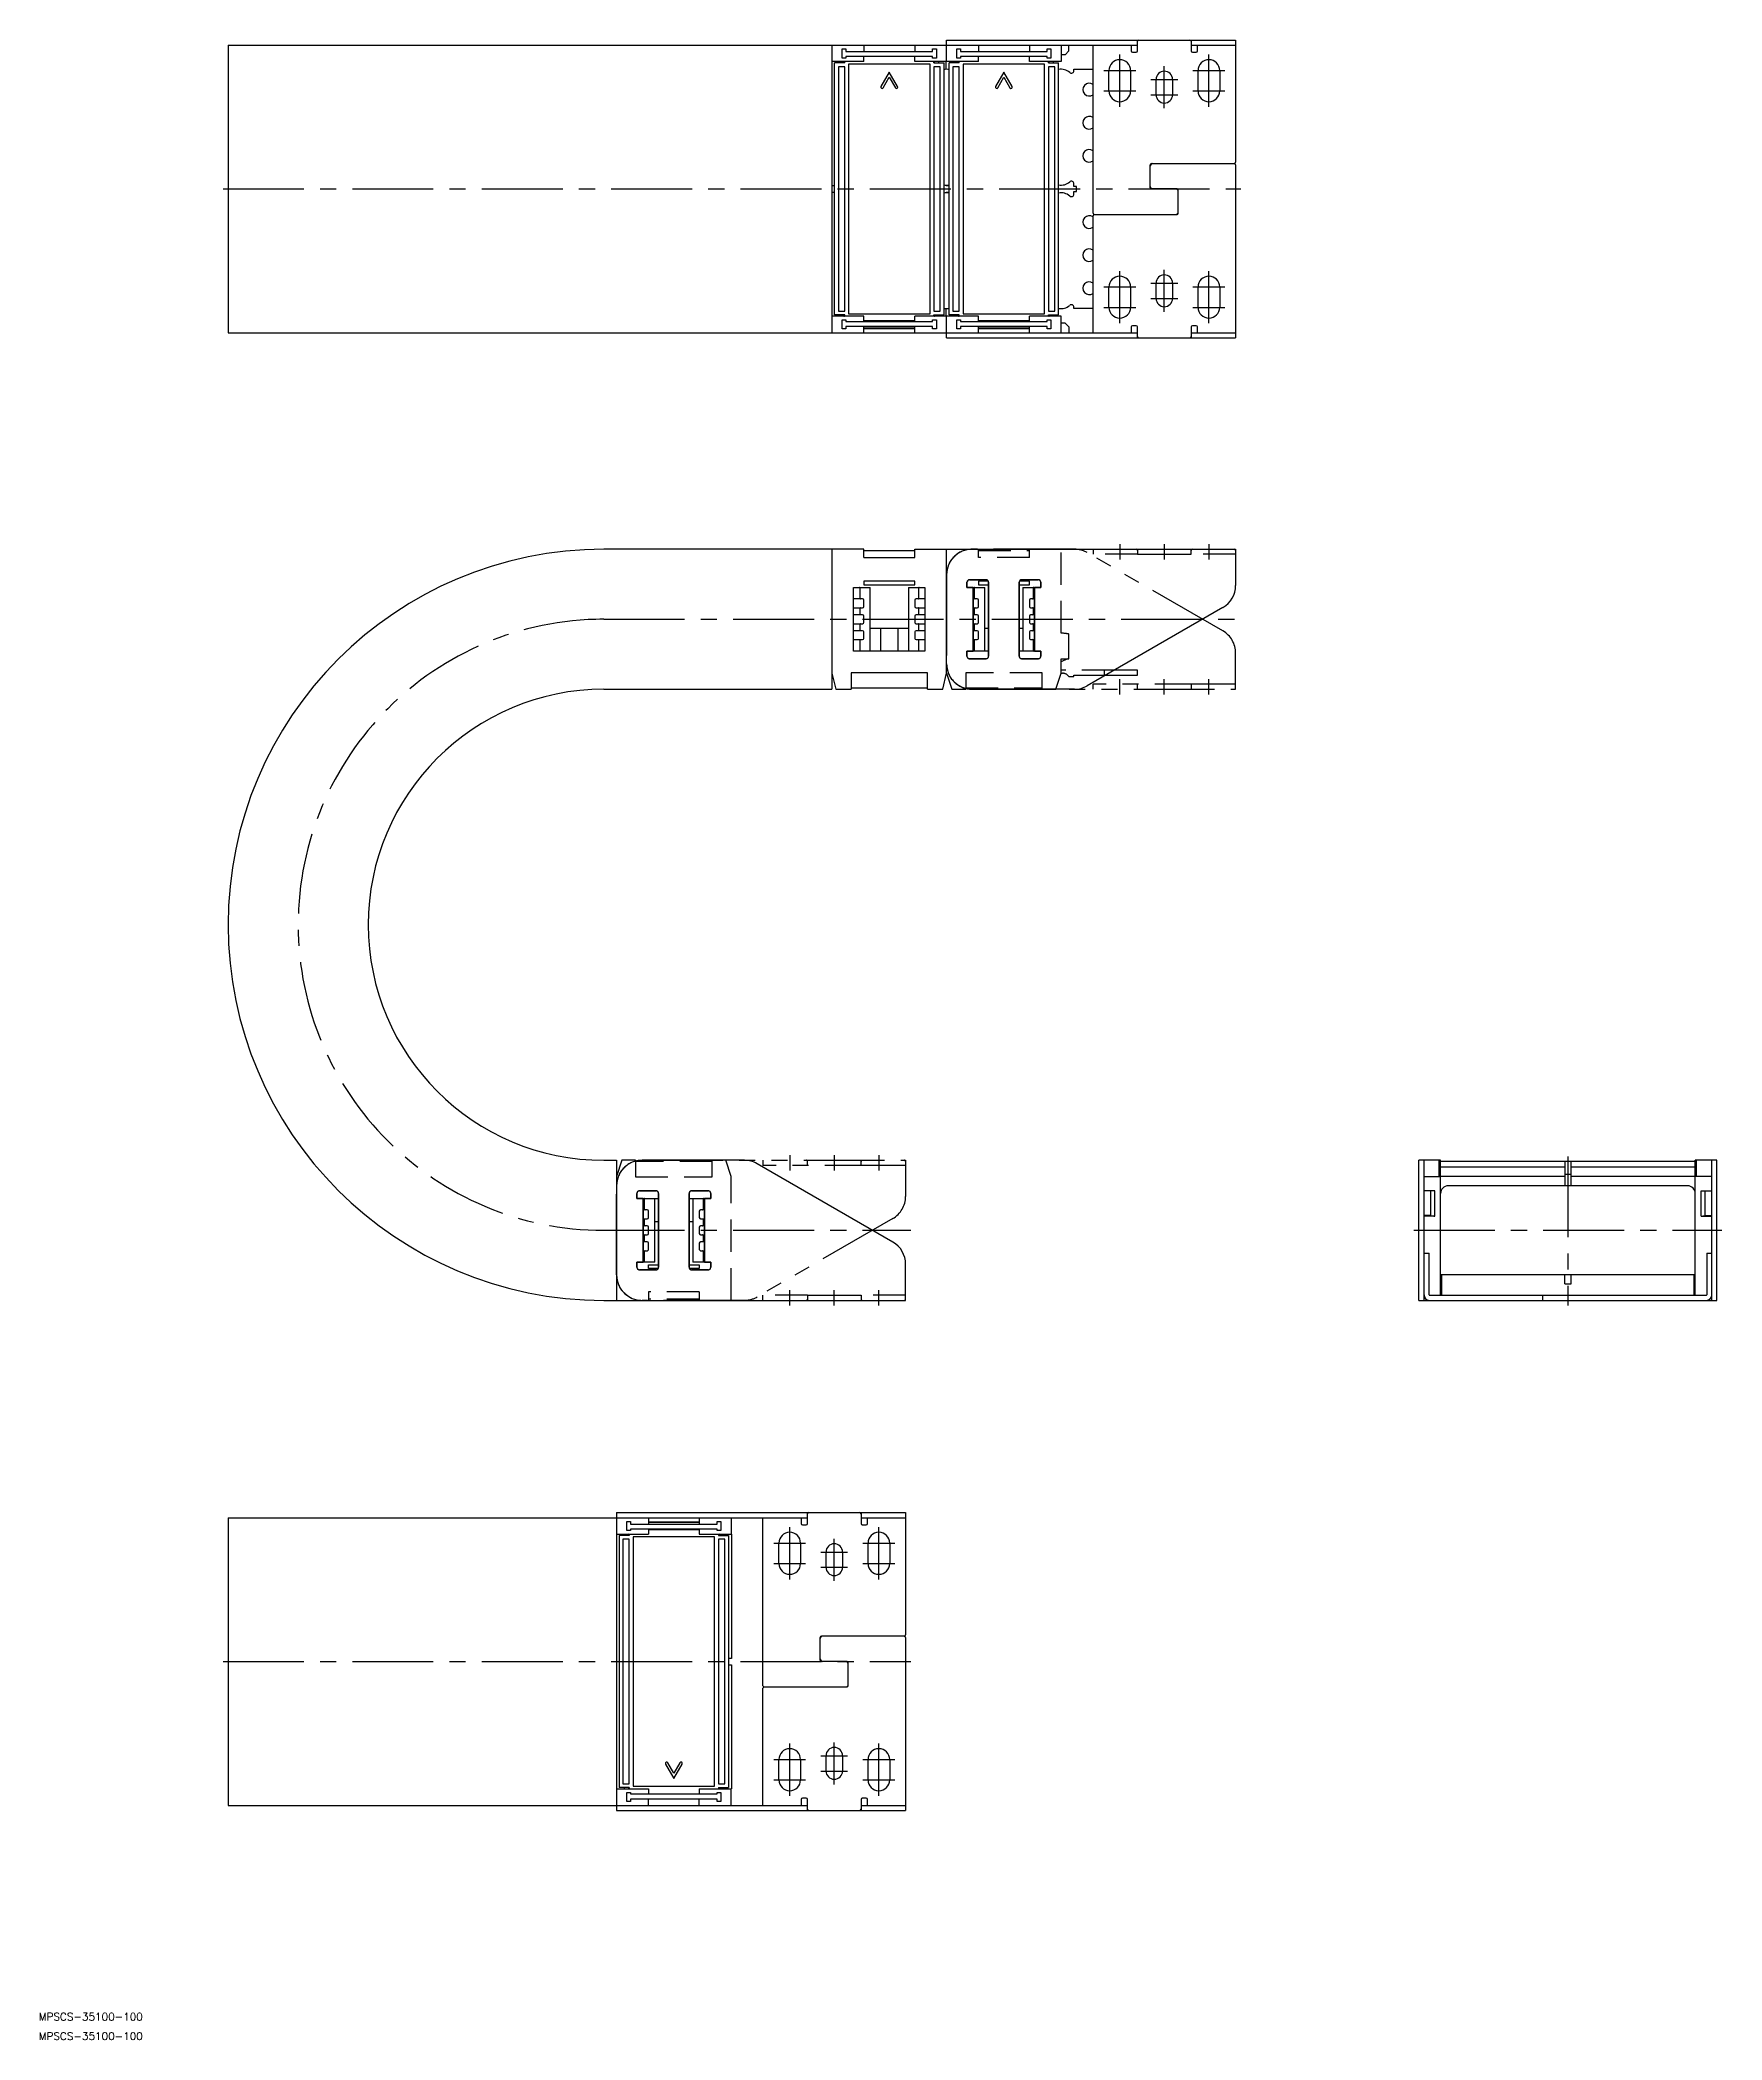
# Model space of a CAD drawing. Extents: x -74 to 587, y -92 to 693.
import ezdxf

# ---------------------------------------------------------------- set-up
doc = ezdxf.new("R2010")
doc.units = 0
for name, pattern in [('CENTER', [50.8, 31.75, -6.35, 6.35, -6.35]), ('DASHED', [19.05, 12.7, -6.35]), ('PHANTOM', [63.5, 31.75, -6.35, 6.35, -6.35, 6.35, -6.35])]:
    doc.linetypes.add(name, pattern=pattern)
doc.layers.get('0').update_dxf_attribs({"linetype": 'CONTINUOUS'})
doc.layers.add('CENTER', color=1, linetype='CENTER')
doc.styles.get("Standard").update_dxf_attribs({"font": 'txt.shx', "height": 3, "bigfont": 'bigfont.shx'})

msp = doc.modelspace()

# ---------------------------------------------------------------- linework, layer by layer
at = {"color": 7, "linetype": 'CONTINUOUS'}
for p, q in [((0, 691.356059), (357.105323, 691.356059)), ((0, 691.356059), (0, 578.356059)), ((237.105323, 691.356059), (237.105323, 578.356059)), ((249.605323, 691.356059), (249.605323, 688.856059)), ((269.605323, 691.356059), (269.605323, 688.856059)), ((282.105323, 684.856059), (282.105323, 693.356059)), ((282.105323, 693.356059), (395.605323, 693.356059)), ((294.605323, 691.356059), (294.605323, 688.856059)), ((314.605323, 691.356059), (314.605323, 688.856059)), ((327.105323, 691.356059), (327.105323, 684.856059)), ((330.105323, 689.056059), (330.105323, 691.356059)), ((339.605323, 625.356059), (339.605323, 691.356059)), ((354.605323, 691.356059), (354.605323, 689.056059)), ((357.105323, 689.056059), (357.105323, 693.356059)), ((378.105323, 693.356059), (378.105323, 689.056059)), ((378.105323, 691.356059), (395.605323, 691.356059)), ((380.605323, 689.056059), (380.605323, 691.356059)), ((395.605323, 693.356059), (395.605323, 645.356059)), ((249.605323, 684.856059), (237.105323, 684.856059)), ((238.105323, 585.356059), (238.105323, 684.356059)), ((242.105323, 684.356059), (238.105323, 684.356059)), ((241.105323, 689.856059), (242.605323, 689.856059)), ((241.105323, 686.256059), (241.105323, 689.856059)), ((242.605323, 686.256059), (241.105323, 686.256059)), ((242.105323, 684.356059), (242.105323, 684.856059)), ((242.605323, 689.856059), (242.605323, 688.856059)), ((242.605323, 688.856059), (276.605323, 688.856059)), ((242.605323, 686.856059), (242.605323, 686.256059)), ((276.605323, 686.856059), (242.605323, 686.856059)), ((275.605323, 683.856059), (243.605323, 683.856059)), ((243.605323, 683.856059), (243.605323, 585.856059)), ((249.605323, 684.856059), (249.605323, 686.856059)), ((269.605323, 684.856059), (269.605323, 686.856059)), ((294.605323, 684.856059), (269.605323, 684.856059)), ((275.605323, 585.856059), (275.605323, 683.856059)), ((276.605323, 689.856059), (278.105323, 689.856059)), ((276.605323, 688.856059), (276.605323, 689.856059)), ((276.605323, 686.256059), (276.605323, 686.856059)), ((278.105323, 686.256059), (276.605323, 686.256059)), ((277.105323, 684.356059), (277.105323, 684.856059)), ((277.105323, 684.356059), (281.105323, 684.356059)), ((277.405323, 684.356059), (277.405323, 684.856059)), ((278.105323, 689.856059), (278.105323, 686.256059)), ((279.105323, 684.356059), (279.105323, 684.856059)), ((281.105323, 585.356059), (281.105323, 684.356059)), ((281.905323, 681.852057), (281.905323, 684.856059)), ((283.105323, 585.356059), (283.105323, 684.356059)), ((287.105323, 684.356059), (283.105323, 684.356059)), ((286.105323, 686.256059), (286.105323, 689.856059)), ((286.105323, 689.856059), (287.605323, 689.856059)), ((287.605323, 686.256059), (286.105323, 686.256059)), ((287.105323, 684.356059), (287.105323, 684.856059)), ((287.605323, 689.856059), (287.605323, 688.856059)), ((287.605323, 688.856059), (321.605323, 688.856059)), ((287.605323, 686.856059), (287.605323, 686.256059)), ((321.605323, 686.856059), (287.605323, 686.856059)), ((320.605323, 683.856059), (288.605323, 683.856059)), ((288.605323, 683.856059), (288.605323, 585.856059)), ((294.605323, 684.856059), (294.605323, 686.856059)), ((314.605323, 684.856059), (314.605323, 686.856059)), ((327.105323, 684.856059), (314.605323, 684.856059)), ((320.605323, 585.856059), (320.605323, 683.856059)), ((321.605323, 689.856059), (323.105323, 689.856059)), ((321.605323, 688.856059), (321.605323, 689.856059)), ((321.605323, 686.256059), (321.605323, 686.856059)), ((323.105323, 686.256059), (321.605323, 686.256059)), ((322.105323, 684.356059), (322.105323, 684.856059)), ((322.105323, 684.356059), (326.105323, 684.356059)), ((322.405323, 684.356059), (322.405323, 684.856059)), ((323.105323, 689.856059), (323.105323, 686.256059)), ((324.105323, 684.356059), (324.105323, 684.856059)), ((326.105323, 585.356059), (326.105323, 684.356059)), ((328.605323, 687.556059), (327.105323, 687.556059)), ((328.605323, 687.556059), (330.105323, 689.056059)), ((355.105323, 688.556059), (356.605323, 688.556059)), ((378.605323, 688.556059), (380.105323, 688.556059)), ((242.105323, 682.856059), (239.605323, 682.856059)), ((239.605323, 682.856059), (239.605323, 586.856059)), ((242.105323, 586.856059), (242.105323, 682.856059)), ((259.605323, 680.748879), (256.347439, 675.106059)), ((257.213465, 674.606059), (259.605323, 678.748879)), ((262.863207, 675.106059), (259.605323, 680.748879)), ((259.605323, 678.748879), (261.997181, 674.606059)), ((277.105323, 682.856059), (277.105323, 586.856059)), ((279.605323, 682.856059), (277.105323, 682.856059)), ((279.605323, 586.856059), (279.605323, 682.856059)), ((287.105323, 682.856059), (284.605323, 682.856059)), ((284.605323, 682.856059), (284.605323, 586.856059)), ((287.105323, 586.856059), (287.105323, 682.856059)), ((304.605323, 680.748879), (301.347439, 675.106059)), ((302.213465, 674.606059), (304.605323, 678.748879)), ((307.863207, 675.106059), (304.605323, 680.748879)), ((304.605323, 678.748879), (306.997181, 674.606059)), ((324.605323, 682.856059), (322.105323, 682.856059)), ((322.105323, 682.856059), (322.105323, 586.856059)), ((324.605323, 586.856059), (324.605323, 682.856059)), ((332.105323, 681.328195), (332.105323, 681.856059)), ((332.105323, 681.856059), (339.605323, 681.856059)), ((345.855323, 673.356059), (345.855323, 681.356059)), ((354.355323, 681.356059), (354.355323, 673.356059)), ((364.355323, 671.856059), (364.355323, 677.856059)), ((370.855323, 677.856059), (370.855323, 671.856059)), ((380.855323, 673.356059), (380.855323, 681.356059)), ((389.355323, 681.356059), (389.355323, 673.356059)), ((362.105323, 635.356059), (362.105323, 644.356059)), ((362.605323, 644.856059), (395.105323, 644.856059)), ((395.605323, 644.356059), (395.605323, 576.356059)), ((281.905323, 636.106059), (281.905323, 636.36006)), ((332.105323, 635.856059), (332.105323, 636.883923)), ((238.105323, 636.106059), (237.105323, 636.106059)), ((237.105323, 633.606059), (238.105323, 633.606059)), ((283.105323, 636.106059), (281.905323, 636.106059)), ((281.905323, 633.352057), (281.905323, 633.606059)), ((281.905323, 633.606059), (283.105323, 633.606059)), ((333.105323, 635.856059), (332.105323, 635.856059)), ((332.105323, 632.828195), (332.105323, 633.856059)), ((332.105323, 633.856059), (333.105323, 633.856059)), ((333.105323, 633.856059), (333.105323, 635.856059)), ((372.605323, 634.856059), (362.605323, 634.856059)), ((373.105323, 625.356059), (373.105323, 634.356059)), ((339.605323, 578.356059), (339.605323, 624.356059)), ((340.105323, 624.856059), (372.605323, 624.856059)), ((364.355323, 591.856059), (364.355323, 597.856059)), ((370.855323, 597.856059), (370.855323, 591.856059)), ((345.855323, 588.356059), (345.855323, 596.356059)), ((354.355323, 596.356059), (354.355323, 588.356059)), ((380.855323, 588.356059), (380.855323, 596.356059)), ((389.355323, 596.356059), (389.355323, 588.356059)), ((249.605323, 584.856059), (237.105323, 584.856059)), ((242.105323, 585.356059), (238.105323, 585.356059)), ((239.605323, 586.856059), (242.105323, 586.856059)), ((241.105323, 583.456059), (242.605323, 583.456059)), ((241.105323, 579.856059), (241.105323, 583.456059)), ((242.105323, 584.856059), (242.105323, 585.356059)), ((242.605323, 583.456059), (242.605323, 582.856059)), ((242.605323, 582.856059), (276.605323, 582.856059)), ((243.605323, 585.856059), (275.605323, 585.856059)), ((249.605323, 582.856059), (249.605323, 584.856059)), ((249.605323, 583.156059), (269.605323, 583.156059)), ((294.605323, 584.856059), (269.605323, 584.856059)), ((269.605323, 582.856059), (269.605323, 584.856059)), ((276.605323, 583.456059), (278.105323, 583.456059)), ((276.605323, 582.856059), (276.605323, 583.456059)), ((277.105323, 586.856059), (279.605323, 586.856059)), ((277.105323, 585.356059), (281.105323, 585.356059)), ((277.105323, 584.856059), (277.105323, 585.356059)), ((277.405323, 584.856059), (277.405323, 585.356059)), ((278.105323, 583.456059), (278.105323, 579.856059)), ((279.105323, 584.856059), (279.105323, 585.356059)), ((281.905323, 584.856059), (281.905323, 587.86006)), ((282.105323, 576.356059), (282.105323, 584.856059)), ((287.105323, 585.356059), (283.105323, 585.356059)), ((284.605323, 586.856059), (287.105323, 586.856059)), ((286.105323, 579.856059), (286.105323, 583.456059)), ((286.105323, 583.456059), (287.605323, 583.456059)), ((287.105323, 584.856059), (287.105323, 585.356059)), ((287.605323, 583.456059), (287.605323, 582.856059)), ((287.605323, 582.856059), (321.605323, 582.856059)), ((288.605323, 585.856059), (320.605323, 585.856059)), ((294.605323, 582.856059), (294.605323, 584.856059)), ((294.605323, 583.156059), (314.605323, 583.156059)), ((314.605323, 582.856059), (314.605323, 584.856059)), ((327.105323, 584.856059), (314.605323, 584.856059)), ((321.605323, 583.456059), (323.105323, 583.456059)), ((321.605323, 582.856059), (321.605323, 583.456059)), ((322.105323, 586.856059), (324.605323, 586.856059)), ((322.105323, 584.856059), (322.105323, 585.356059)), ((322.105323, 585.356059), (326.105323, 585.356059)), ((322.405323, 584.856059), (322.405323, 585.356059)), ((323.105323, 583.456059), (323.105323, 579.856059)), ((324.105323, 584.856059), (324.105323, 585.356059)), ((327.105323, 578.356059), (327.105323, 584.856059)), ((328.605323, 582.156059), (327.105323, 582.156059)), ((330.105323, 580.656059), (328.605323, 582.156059)), ((332.105323, 587.856059), (332.105323, 588.383923)), ((339.605323, 587.856059), (332.105323, 587.856059)), ((0, 578.356059), (357.105323, 578.356059)), ((242.605323, 579.856059), (241.105323, 579.856059)), ((242.605323, 580.856059), (242.605323, 579.856059)), ((276.605323, 580.856059), (242.605323, 580.856059)), ((249.605323, 578.356059), (249.605323, 580.856059)), ((249.605323, 580.315336), (269.605323, 580.315336)), ((249.605323, 580.079125), (269.605323, 580.079125)), ((269.605323, 578.356059), (269.605323, 580.856059)), ((276.605323, 579.856059), (276.605323, 580.856059)), ((278.105323, 579.856059), (276.605323, 579.856059)), ((282.105323, 576.356059), (395.605323, 576.356059)), ((287.605323, 579.856059), (286.105323, 579.856059)), ((287.605323, 580.856059), (287.605323, 579.856059)), ((321.605323, 580.856059), (287.605323, 580.856059)), ((294.605323, 578.356059), (294.605323, 580.856059)), ((294.605323, 580.315336), (314.605323, 580.315336)), ((294.605323, 580.079125), (314.605323, 580.079125)), ((314.605323, 578.356059), (314.605323, 580.856059)), ((321.605323, 579.856059), (321.605323, 580.856059)), ((323.105323, 579.856059), (321.605323, 579.856059)), ((330.105323, 580.656059), (330.105323, 578.356059)), ((354.605323, 580.656059), (354.605323, 578.356059)), ((356.605323, 581.156059), (355.105323, 581.156059)), ((357.105323, 576.356059), (357.105323, 580.656059)), ((378.105323, 580.656059), (378.105323, 576.356059)), ((378.105323, 578.356059), (395.605323, 578.356059)), ((380.105323, 581.156059), (378.605323, 581.156059)), ((380.605323, 578.356059), (380.605323, 580.656059)), ((249.605323, 493.358251), (147.5, 493.358251)), ((237.105323, 493.358251), (237.105323, 438.358251)), ((249.605323, 490.058251), (249.605323, 493.358251)), ((249.605323, 492.858251), (269.605323, 492.858251)), ((249.605323, 490.058251), (269.605323, 490.058251)), ((269.605323, 493.358251), (395.605323, 493.358251)), ((269.605323, 490.058251), (269.605323, 493.358251)), ((282.105323, 444.658251), (282.105323, 493.358251)), ((357.105323, 493.358251), (357.105323, 491.358251)), ((357.105323, 491.358251), (378.105323, 491.358251)), ((378.105323, 491.358251), (378.105323, 493.358251)), ((395.605323, 493.358251), (395.605323, 479.131754)), ((269.605323, 480.858251), (249.605323, 480.858251)), ((249.605323, 480.858251), (249.605323, 479.358251)), ((249.605323, 479.358251), (269.605323, 479.358251)), ((269.605323, 479.358251), (269.605323, 480.858251)), ((290.105323, 478.358251), (290.105323, 480.358251)), ((291.105323, 481.358251), (297.605323, 481.358251)), ((294.605323, 480.858251), (294.605323, 479.358251)), ((298.471348, 480.858251), (294.605323, 480.858251)), ((294.605323, 479.358251), (298.605323, 479.358251)), ((298.605323, 480.358251), (298.605323, 451.358251)), ((310.605323, 451.358251), (310.605323, 480.358251)), ((310.605323, 479.358251), (314.605323, 479.358251)), ((314.605323, 480.858251), (310.739298, 480.858251)), ((311.605323, 481.358251), (318.105323, 481.358251)), ((314.605323, 479.358251), (314.605323, 480.858251)), ((319.105323, 480.358251), (319.105323, 478.358251)), ((245.605323, 453.358251), (245.605323, 478.358251)), ((245.605323, 478.358251), (252.105323, 478.358251)), ((249.105323, 473.858251), (245.605323, 473.858251)), ((248.105323, 474.058251), (248.105323, 478.158251)), ((249.605323, 470.858251), (249.605323, 473.358251)), ((252.105323, 453.358251), (252.105323, 478.358251)), ((267.105323, 478.358251), (267.105323, 453.358251)), ((267.105323, 478.358251), (273.605323, 478.358251)), ((269.605323, 473.358251), (269.605323, 470.858251)), ((273.605323, 473.858251), (270.105323, 473.858251)), ((271.105323, 478.158251), (271.105323, 474.058251)), ((273.605323, 478.358251), (273.605323, 453.358251)), ((290.105323, 478.358251), (297.105323, 478.358251)), ((292.605323, 453.358251), (292.605323, 478.358251)), ((294.105323, 473.858251), (292.605323, 473.858251)), ((293.105323, 474.058251), (293.105323, 478.158251)), ((294.605323, 470.858251), (294.605323, 473.358251)), ((297.105323, 453.358251), (297.105323, 478.358251)), ((312.105323, 478.358251), (312.105323, 453.358251)), ((312.105323, 478.358251), (319.105323, 478.358251)), ((314.605323, 473.358251), (314.605323, 470.858251)), ((316.605323, 473.858251), (315.105323, 473.858251)), ((316.105323, 478.158251), (316.105323, 474.058251)), ((316.605323, 478.358251), (316.605323, 453.358251)), ((245.605323, 470.358251), (249.105323, 470.358251)), ((249.105323, 467.608251), (245.605323, 467.608251)), ((245.605323, 464.108251), (249.105323, 464.108251)), ((248.105323, 467.808251), (248.105323, 470.158251)), ((248.105323, 461.558251), (248.105323, 463.908251)), ((249.605323, 464.608251), (249.605323, 467.108251)), ((269.605323, 467.108251), (269.605323, 464.608251)), ((270.105323, 470.358251), (273.605323, 470.358251)), ((273.605323, 467.608251), (270.105323, 467.608251)), ((270.105323, 464.108251), (273.605323, 464.108251)), ((271.105323, 470.158251), (271.105323, 467.808251)), ((271.105323, 463.908251), (271.105323, 461.558251)), ((292.605323, 470.358251), (294.105323, 470.358251)), ((294.105323, 467.608251), (292.605323, 467.608251)), ((292.605323, 464.108251), (294.105323, 464.108251)), ((293.105323, 467.808251), (293.105323, 470.158251)), ((293.105323, 461.558251), (293.105323, 463.908251)), ((294.605323, 464.608251), (294.605323, 467.108251)), ((314.605323, 467.108251), (314.605323, 464.608251)), ((315.105323, 470.358251), (316.605323, 470.358251)), ((316.605323, 467.608251), (315.105323, 467.608251)), ((315.105323, 464.108251), (316.605323, 464.108251)), ((316.105323, 470.158251), (316.105323, 467.808251)), ((316.105323, 463.908251), (316.105323, 461.558251)), ((390.605323, 470.4715), (337.304053, 439.697997)), ((249.105323, 461.358251), (245.605323, 461.358251)), ((245.605323, 457.858251), (249.105323, 457.858251)), ((248.105323, 453.558251), (248.105323, 457.658251)), ((249.605323, 458.358251), (249.605323, 460.858251)), ((252.105323, 462.358251), (267.105323, 462.358251)), ((256.105323, 462.358251), (256.105323, 453.358251)), ((263.105323, 453.358251), (263.105323, 462.358251)), ((269.605323, 460.858251), (269.605323, 458.358251)), ((273.605323, 461.358251), (270.105323, 461.358251)), ((270.105323, 457.858251), (273.605323, 457.858251)), ((271.105323, 457.658251), (271.105323, 453.558251)), ((294.105323, 461.358251), (292.605323, 461.358251)), ((292.605323, 457.858251), (294.105323, 457.858251)), ((293.105323, 453.558251), (293.105323, 457.658251)), ((294.605323, 458.358251), (294.605323, 460.858251)), ((297.105323, 462.358251), (298.605323, 462.358251)), ((310.605323, 462.358251), (312.105323, 462.358251)), ((314.605323, 460.858251), (314.605323, 458.358251)), ((316.605323, 461.358251), (315.105323, 461.358251)), ((315.105323, 457.858251), (316.605323, 457.858251)), ((316.105323, 457.658251), (316.105323, 453.558251)), ((273.605323, 453.358251), (245.605323, 453.358251)), ((298.605323, 453.358251), (290.105323, 453.358251)), ((290.105323, 451.358251), (290.105323, 453.358251)), ((297.605323, 450.358251), (291.105323, 450.358251)), ((319.105323, 453.358251), (310.605323, 453.358251)), ((318.105323, 450.358251), (311.605323, 450.358251)), ((319.105323, 453.358251), (319.105323, 451.358251)), ((237.105323, 444.658251), (238.606195, 438.358251)), ((274.605323, 444.858251), (244.605323, 444.858251)), ((244.605323, 444.858251), (244.605323, 438.358251)), ((274.605323, 438.358251), (274.605323, 444.858251)), ((280.604451, 438.358251), (282.105323, 444.658251)), ((282.105323, 444.658251), (284.201054, 438.358251)), ((344.509824, 443.858251), (357.105323, 443.858251)), ((357.105323, 445.858251), (347.973926, 445.858251)), ((357.105323, 443.858251), (357.105323, 445.858251)), ((147.5, 438.358251), (237.105323, 438.358251)), ((238.606195, 438.358251), (244.605323, 438.358251)), ((244.605323, 438.858251), (274.605323, 438.858251)), ((274.605323, 438.358251), (280.604451, 438.358251)), ((284.201054, 438.358251), (289.605323, 438.358251)), ((289.605323, 438.675793), (289.605323, 438.358251)), ((332.304053, 438.358251), (292.105323, 438.358251)), ((147.5, 253.358251), (152.505323, 253.358251)), ((152.505323, 253.358251), (152.505323, 198.358251)), ((154.601054, 253.358251), (152.505323, 247.058251)), ((160.005323, 253.358251), (154.601054, 253.358251)), ((160.005323, 253.358251), (160.005323, 253.040709)), ((202.704053, 253.358251), (162.505323, 253.358251)), ((261.005323, 221.245002), (207.704053, 252.018505)), ((476.090135, 253.358251), (467.590135, 253.358251)), ((467.590135, 198.358251), (467.590135, 253.358251)), ((469.590135, 198.358251), (469.590135, 253.358251)), ((475.590135, 247.058251), (475.590135, 253.358251)), ((476.090135, 200.358251), (476.090135, 253.358251)), ((576.090135, 252.858251), (476.090135, 252.858251)), ((524.840135, 252.858251), (524.840135, 243.358251)), ((527.340135, 243.358251), (527.340135, 252.858251)), ((576.090135, 200.358251), (576.090135, 253.358251)), ((584.590135, 253.358251), (576.090135, 253.358251)), ((576.590135, 247.058251), (576.590135, 253.358251)), ((582.590135, 198.358251), (582.590135, 253.358251)), ((584.590135, 198.358251), (584.590135, 253.358251)), ((469.590135, 247.058251), (476.090135, 247.058251)), ((476.090135, 250.858251), (524.840135, 250.858251)), ((476.090135, 247.158251), (524.840135, 247.158251)), ((524.840135, 247.858251), (527.340135, 247.858251)), ((527.340135, 250.858251), (576.090135, 250.858251)), ((527.340135, 247.158251), (576.090135, 247.158251)), ((582.590135, 247.058251), (576.090135, 247.058251)), ((160.505323, 240.358251), (160.505323, 238.358251)), ((160.505323, 238.358251), (169.005323, 238.358251)), ((168.005323, 241.358251), (161.505323, 241.358251)), ((163.005323, 213.358251), (163.005323, 238.358251)), ((163.505323, 234.058251), (163.505323, 238.158251)), ((167.505323, 213.358251), (167.505323, 238.358251)), ((169.005323, 211.358251), (169.005323, 240.358251)), ((181.005323, 240.358251), (181.005323, 211.358251)), ((181.005323, 238.358251), (189.505323, 238.358251)), ((188.505323, 241.358251), (182.005323, 241.358251)), ((182.505323, 238.358251), (182.505323, 213.358251)), ((186.505323, 238.158251), (186.505323, 234.058251)), ((187.005323, 238.358251), (187.005323, 213.358251)), ((189.505323, 238.358251), (189.505323, 240.358251)), ((473.790135, 241.358251), (469.590135, 241.358251)), ((472.290135, 231.661313), (472.290135, 241.358251)), ((473.790135, 231.358251), (473.790135, 241.358251)), ((573.090135, 243.358251), (479.090135, 243.358251)), ((578.390135, 241.358251), (582.590135, 241.358251)), ((578.390135, 231.358251), (578.390135, 241.358251)), ((579.890135, 241.358251), (579.890135, 231.661313)), ((164.505323, 233.858251), (163.005323, 233.858251)), ((163.005323, 230.358251), (164.505323, 230.358251)), ((163.505323, 227.808251), (163.505323, 230.158251)), ((165.005323, 230.858251), (165.005323, 233.358251)), ((167.505323, 229.358251), (169.005323, 229.358251)), ((181.005323, 229.358251), (182.505323, 229.358251)), ((185.005323, 233.358251), (185.005323, 230.858251)), ((187.005323, 233.858251), (185.505323, 233.858251)), ((185.505323, 230.358251), (187.005323, 230.358251)), ((186.505323, 230.158251), (186.505323, 227.808251)), ((472.290135, 231.661313), (469.590135, 231.661313)), ((473.790135, 231.358251), (469.590135, 231.358251)), ((578.390135, 231.358251), (582.590135, 231.358251)), ((579.890135, 231.661313), (582.590135, 231.661313)), ((164.505323, 227.608251), (163.005323, 227.608251)), ((163.005323, 224.108251), (164.505323, 224.108251)), ((164.505323, 221.358251), (163.005323, 221.358251)), ((163.505323, 221.558251), (163.505323, 223.908251)), ((165.005323, 224.608251), (165.005323, 227.108251)), ((165.005323, 218.358251), (165.005323, 220.858251)), ((185.005323, 227.108251), (185.005323, 224.608251)), ((185.005323, 220.858251), (185.005323, 218.358251)), ((187.005323, 227.608251), (185.505323, 227.608251)), ((185.505323, 224.108251), (187.005323, 224.108251)), ((187.005323, 221.358251), (185.505323, 221.358251)), ((186.505323, 223.908251), (186.505323, 221.558251)), ((167.505323, 213.358251), (160.505323, 213.358251)), ((160.505323, 213.358251), (160.505323, 211.358251)), ((163.005323, 217.858251), (164.505323, 217.858251)), ((163.505323, 213.558251), (163.505323, 217.658251)), ((165.005323, 212.358251), (169.005323, 212.358251)), ((165.005323, 210.858251), (165.005323, 212.358251)), ((181.005323, 212.358251), (185.005323, 212.358251)), ((189.505323, 213.358251), (182.505323, 213.358251)), ((185.005323, 212.358251), (185.005323, 210.858251)), ((185.505323, 217.858251), (187.005323, 217.858251)), ((186.505323, 217.658251), (186.505323, 213.558251)), ((189.505323, 211.358251), (189.505323, 213.358251)), ((266.005323, 198.358251), (266.005323, 212.584748)), ((469.590135, 216.858251), (471.590135, 216.858251)), ((471.590135, 200.458251), (471.590135, 216.858251)), ((580.590135, 216.858251), (582.590135, 216.858251)), ((580.590135, 216.858251), (580.590135, 200.458251)), ((161.505323, 210.358251), (168.005323, 210.358251)), ((168.871348, 210.858251), (165.005323, 210.858251)), ((185.005323, 210.858251), (181.139298, 210.858251)), ((182.005323, 210.358251), (188.505323, 210.358251)), ((576.090135, 208.358251), (476.090135, 208.358251)), ((476.590135, 200.358251), (476.590135, 208.358251)), ((524.840135, 204.858251), (524.840135, 208.358251)), ((524.840135, 204.858251), (527.340135, 204.858251)), ((527.340135, 204.858251), (527.340135, 208.358251)), ((575.590135, 208.358251), (575.590135, 200.358251)), ((147.5, 198.358251), (266.005323, 198.358251)), ((227.505323, 200.358251), (248.505323, 200.358251)), ((227.505323, 200.358251), (227.505323, 198.358251)), ((248.505323, 200.358251), (248.505323, 198.358251)), ((467.590135, 198.358251), (584.590135, 198.358251)), ((469.590135, 200.358251), (469.592517, 200.358251)), ((471.690135, 200.358251), (580.490135, 200.358251)), ((516.090135, 200.358251), (516.090135, 198.358251)), ((582.587753, 200.358251), (582.590135, 200.358251)), ((0, 113), (0, 0)), ((0, 113), (227.505323, 113)), ((152.505323, 115), (266.005323, 115)), ((152.505323, 115), (152.505323, -2)), ((156.505323, 111.5), (158.005323, 111.5)), ((156.505323, 107.9), (156.505323, 111.5)), ((158.005323, 111.5), (158.005323, 110.5)), ((158.005323, 110.5), (192.005323, 110.5)), ((165.005323, 113), (165.005323, 110.5)), ((185.005323, 111.276934), (165.005323, 111.276934)), ((185.005323, 111.040723), (165.005323, 111.040723)), ((185.005323, 113), (185.005323, 110.5)), ((192.005323, 110.5), (192.005323, 111.5)), ((192.005323, 111.5), (193.505323, 111.5)), ((193.505323, 111.5), (193.505323, 107.9)), ((197.505323, 113), (197.505323, 106.5)), ((210.005323, 47), (210.005323, 113)), ((225.005323, 113), (225.005323, 110.7)), ((225.505323, 110.2), (227.005323, 110.2)), ((227.505323, 110.7), (227.505323, 115)), ((248.505323, 115), (248.505323, 110.7)), ((248.505323, 113), (266.005323, 113)), ((249.005323, 110.2), (250.505323, 110.2)), ((251.005323, 110.7), (251.005323, 113)), ((266.005323, 115), (266.005323, 67)), ((152.505323, 106.5), (165.005323, 106.5)), ((157.505323, 106), (153.505323, 106)), ((153.505323, 106), (153.505323, 7)), ((157.505323, 104.5), (155.005323, 104.5)), ((155.005323, 104.5), (155.005323, 8.5)), ((155.505323, 106.5), (155.505323, 106)), ((158.005323, 107.9), (156.505323, 107.9)), ((157.205323, 106.5), (157.205323, 106)), ((157.505323, 106.5), (157.505323, 106)), ((157.505323, 8.5), (157.505323, 104.5)), ((158.005323, 108.5), (158.005323, 107.9)), ((192.005323, 108.5), (158.005323, 108.5)), ((191.005323, 105.5), (159.005323, 105.5)), ((159.005323, 105.5), (159.005323, 7.5)), ((165.005323, 108.5), (165.005323, 106.5)), ((185.005323, 108.2), (165.005323, 108.2)), ((185.005323, 108.5), (185.005323, 106.5)), ((185.005323, 106.5), (197.705323, 106.5)), ((191.005323, 7.5), (191.005323, 105.5)), ((192.005323, 107.9), (192.005323, 108.5)), ((193.505323, 107.9), (192.005323, 107.9)), ((192.505323, 106.5), (192.505323, 106)), ((192.505323, 106), (196.505323, 106)), ((195.005323, 104.5), (192.505323, 104.5)), ((192.505323, 104.5), (192.505323, 8.5)), ((195.005323, 8.5), (195.005323, 104.5)), ((196.505323, 106), (196.505323, 7)), ((197.705323, 106.5), (197.705323, 57.75)), ((216.255323, 95), (216.255323, 103)), ((224.755323, 103), (224.755323, 95)), ((251.255323, 95), (251.255323, 103)), ((259.755323, 103), (259.755323, 95)), ((234.755323, 93.5), (234.755323, 99.5)), ((241.255323, 99.5), (241.255323, 93.5)), ((232.505323, 57), (232.505323, 66)), ((265.505323, 66.5), (233.005323, 66.5)), ((266.005323, 66), (266.005323, -2)), ((197.705323, 57.75), (196.505323, 57.75)), ((196.505323, 55.25), (197.705323, 55.25)), ((197.705323, 55.25), (197.705323, 6.5)), ((243.005323, 56.5), (233.005323, 56.5)), ((243.505323, 47), (243.505323, 56)), ((210.005323, 0), (210.005323, 46)), ((210.505323, 46.5), (243.005323, 46.5)), ((171.747439, 16.25), (175.005323, 10.60718)), ((175.005323, 12.60718), (172.613465, 16.75)), ((177.397181, 16.75), (175.005323, 12.60718)), ((175.005323, 10.60718), (178.263207, 16.25)), ((216.255323, 10), (216.255323, 18)), ((224.755323, 18), (224.755323, 10)), ((234.755323, 13.5), (234.755323, 19.5)), ((241.255323, 19.5), (241.255323, 13.5)), ((251.255323, 10), (251.255323, 18)), ((259.755323, 18), (259.755323, 10)), ((155.005323, 8.5), (157.505323, 8.5)), ((192.505323, 8.5), (195.005323, 8.5)), ((0, 0), (227.505323, 0)), ((152.505323, 6.5), (165.005323, 6.5)), ((157.505323, 7), (153.505323, 7)), ((155.505323, 7), (155.505323, 6.5)), ((156.505323, 1.5), (156.505323, 5.1)), ((156.505323, 5.1), (158.005323, 5.1)), ((158.005323, 1.5), (156.505323, 1.5)), ((157.205323, 7), (157.205323, 6.5)), ((157.505323, 7), (157.505323, 6.5)), ((158.005323, 5.1), (158.005323, 4.5)), ((158.005323, 4.5), (192.005323, 4.5)), ((192.005323, 2.5), (158.005323, 2.5)), ((158.005323, 2.5), (158.005323, 1.5)), ((159.005323, 7.5), (191.005323, 7.5)), ((165.005323, 6.5), (165.005323, 4.5)), ((165.005323, 0), (165.005323, 2.5)), ((185.005323, 6.5), (197.705323, 6.5)), ((185.005323, 6.5), (185.005323, 4.5)), ((185.005323, 0), (185.005323, 2.5)), ((192.005323, 5.1), (193.505323, 5.1)), ((192.005323, 4.5), (192.005323, 5.1)), ((192.005323, 1.5), (192.005323, 2.5)), ((193.505323, 1.5), (192.005323, 1.5)), ((192.505323, 7), (196.505323, 7)), ((192.505323, 7), (192.505323, 6.5)), ((193.505323, 5.1), (193.505323, 1.5)), ((197.505323, 0), (197.505323, 6.5)), ((225.005323, 2.3), (225.005323, 0)), ((227.005323, 2.8), (225.505323, 2.8)), ((227.505323, -2), (227.505323, 2.3)), ((248.505323, 2.3), (248.505323, -2)), ((248.505323, 0), (266.005323, 0)), ((250.505323, 2.8), (249.005323, 2.8)), ((251.005323, 0), (251.005323, 2.3)), ((152.505323, -2), (266.005323, -2))]:
    msp.add_line(p, q, dxfattribs=at)
at = {"color": 3, "linetype": 'PHANTOM'}
for p, q in [((332.304053, 493.358251), (292.105323, 493.358251)), ((390.605323, 461.245002), (337.304053, 492.018505)), ((282.105323, 483.358251), (282.105323, 448.358251)), ((290.105323, 480.358251), (290.105323, 478.358251)), ((297.605323, 481.358251), (291.105323, 481.358251)), ((298.605323, 451.358251), (298.605323, 480.358251)), ((310.605323, 480.358251), (310.605323, 451.358251)), ((318.105323, 481.358251), (311.605323, 481.358251)), ((319.105323, 478.358251), (319.105323, 480.358251)), ((292.605323, 478.358251), (290.105323, 478.358251)), ((292.605323, 478.358251), (292.605323, 453.358251)), ((316.605323, 453.358251), (316.605323, 478.358251)), ((319.105323, 478.358251), (316.605323, 478.358251)), ((290.105323, 453.358251), (292.605323, 453.358251)), ((290.105323, 453.358251), (290.105323, 451.358251)), ((291.105323, 450.358251), (297.605323, 450.358251)), ((311.605323, 450.358251), (318.105323, 450.358251)), ((316.605323, 453.358251), (319.105323, 453.358251)), ((319.105323, 451.358251), (319.105323, 453.358251)), ((395.605323, 438.358251), (395.605323, 452.584748)), ((395.605323, 440.358251), (339.605323, 440.358251)), ((339.605323, 438.358251), (339.605323, 440.358251)), ((350.105323, 436.358251), (350.105323, 442.358251)), ((357.105323, 438.358251), (357.105323, 440.358251)), ((367.605323, 436.358251), (367.605323, 442.358251)), ((378.105323, 440.358251), (378.105323, 438.358251)), ((385.105323, 436.358251), (385.105323, 442.358251)), ((292.105323, 438.358251), (395.605323, 438.358251)), ((162.505323, 253.358251), (266.005323, 253.358251)), ((210.005323, 253.358251), (210.005323, 251.358251)), ((220.505323, 255.358251), (220.505323, 249.358251)), ((227.505323, 251.358251), (227.505323, 253.358251)), ((238.005323, 255.358251), (238.005323, 249.358251)), ((248.505323, 251.358251), (248.505323, 253.358251)), ((255.505323, 255.358251), (255.505323, 249.358251)), ((266.005323, 253.358251), (266.005323, 239.131754)), ((266.005323, 251.358251), (210.005323, 251.358251)), ((152.505323, 208.358251), (152.505323, 243.358251)), ((160.505323, 238.358251), (160.505323, 240.358251)), ((163.005323, 238.358251), (160.505323, 238.358251)), ((161.505323, 241.358251), (168.005323, 241.358251)), ((163.005323, 238.358251), (163.005323, 213.358251)), ((169.005323, 240.358251), (169.005323, 211.358251)), ((181.005323, 211.358251), (181.005323, 240.358251)), ((182.005323, 241.358251), (188.505323, 241.358251)), ((187.005323, 213.358251), (187.005323, 238.358251)), ((189.505323, 238.358251), (187.005323, 238.358251)), ((189.505323, 240.358251), (189.505323, 238.358251)), ((261.005323, 230.4715), (207.704053, 199.697997)), ((160.505323, 213.358251), (163.005323, 213.358251)), ((160.505323, 211.358251), (160.505323, 213.358251)), ((187.005323, 213.358251), (189.505323, 213.358251)), ((189.505323, 213.358251), (189.505323, 211.358251)), ((168.005323, 210.358251), (161.505323, 210.358251)), ((188.505323, 210.358251), (182.005323, 210.358251)), ((202.704053, 198.358251), (162.505323, 198.358251))]:
    msp.add_line(p, q, dxfattribs=at)
at = {"color": 3, "linetype": 'DASHED'}
for p, q in [((294.605323, 490.058251), (294.605323, 493.358251)), ((294.605323, 492.858251), (314.605323, 492.858251)), ((314.605323, 490.058251), (294.605323, 490.058251)), ((314.605323, 490.058251), (314.605323, 493.358251)), ((327.105323, 460.358251), (327.105323, 493.358251)), ((339.605323, 493.358251), (339.605323, 491.358251)), ((357.105323, 491.358251), (339.605323, 491.358251)), ((395.605323, 491.358251), (378.105323, 491.358251)), ((330.105323, 450.358251), (330.105323, 460.055189)), ((327.105323, 444.658251), (327.105323, 450.358251)), ((329.605323, 450.358251), (327.105323, 449.192482)), ((327.105323, 450.358251), (330.105323, 450.358251)), ((319.605323, 444.858251), (289.605323, 444.858251)), ((289.605323, 444.858251), (289.605323, 438.675793)), ((319.605323, 438.358251), (319.605323, 444.858251)), ((325.009592, 438.358251), (327.105323, 444.658251)), ((347.973926, 445.858251), (327.105323, 445.858251)), ((327.105323, 444.658251), (327.605323, 444.658251)), ((330.077164, 443.358251), (332.105323, 443.358251)), ((332.105323, 443.858251), (344.509824, 443.858251)), ((332.105323, 443.358251), (332.105323, 443.858251)), ((344.105323, 443.858251), (344.105323, 445.858251)), ((289.605323, 438.858251), (319.605323, 438.858251)), ((319.605323, 438.358251), (325.009592, 438.358251)), ((160.005323, 253.040709), (160.005323, 246.858251)), ((190.005323, 252.858251), (160.005323, 252.858251)), ((190.005323, 246.858251), (190.005323, 253.358251)), ((197.505323, 247.058251), (195.409592, 253.358251)), ((160.005323, 246.858251), (190.005323, 246.858251)), ((197.505323, 198.358251), (197.505323, 247.058251)), ((185.005323, 201.658251), (165.005323, 201.658251)), ((165.005323, 201.658251), (165.005323, 198.358251)), ((185.005323, 198.858251), (165.005323, 198.858251)), ((185.005323, 201.658251), (185.005323, 198.358251)), ((227.505323, 200.358251), (210.005323, 200.358251)), ((210.005323, 198.358251), (210.005323, 200.358251)), ((266.005323, 200.358251), (248.505323, 200.358251))]:
    msp.add_line(p, q, dxfattribs=at)
at = {"color": 7, "linetype": 'CONTINUOUS'}
for centre, radius, start, end in [((357.605323, 692.856059), 0.5, 90, 180), ((377.605323, 692.856059), 0.5, 0, 90), ((241.805323, 684.556059), 0.3, 0, 90), ((277.405323, 684.556059), 0.3, 90, 180), ((286.805323, 684.556059), 0.3, 0, 90), ((322.405323, 684.556059), 0.3, 90, 180), ((350.105323, 681.356059), 4.25, 0, 180), ((355.105323, 689.056059), 0.5, 180, 270), ((356.605323, 689.056059), 0.5, 270, 0), ((378.605323, 689.056059), 0.5, 180, 270), ((380.105323, 689.056059), 0.5, 270, 0), ((385.105323, 681.356059), 4.25, 0, 180), ((282.105323, 676.856059), 5, 78.463041, 101.536959), ((327.105323, 676.856059), 5, 48.189685, 101.536959), ((331.105323, 681.328195), 1, 228.189685, 0), ((338.105323, 673.856059), 2.5, 53.130102, 306.869898), ((367.605323, 677.856059), 3.25, 0, 180), ((256.780452, 674.856059), 0.5, 150, 330), ((262.430194, 674.856059), 0.5, 210, 30), ((301.780452, 674.856059), 0.5, 150, 330), ((307.430194, 674.856059), 0.5, 210, 30), ((350.105323, 673.356059), 4.25, 180, 0), ((367.605323, 671.856059), 3.25, 180, 0), ((385.105323, 673.356059), 4.25, 180, 0), ((338.105323, 660.856059), 2.5, 53.130102, 306.869898), ((338.105323, 647.856059), 2.5, 53.130102, 306.869898), ((363.105323, 643.856059), 1, 90, 180), ((362.605323, 644.356059), 0.5, 90, 180), ((395.105323, 645.356059), 0.5, 270, 0), ((395.105323, 644.356059), 0.5, 0, 90), ((282.105323, 641.356059), 5, 258.463041, 281.536959), ((327.105323, 641.356059), 5, 258.463041, 311.810315), ((331.105323, 636.883923), 1, 0, 131.810315), ((282.105323, 628.356059), 5, 78.463041, 101.536959), ((327.105323, 628.356059), 5, 48.189685, 101.536959), ((331.105323, 632.828195), 1, 228.189685, 0), ((363.105323, 635.856059), 1, 180, 270), ((362.605323, 635.356059), 0.5, 180, 270), ((372.105323, 633.856059), 1, 0, 90), ((372.605323, 634.356059), 0.5, 0, 90), ((338.105323, 621.856059), 2.5, 53.130102, 306.869898), ((340.105323, 625.356059), 0.5, 180, 270), ((340.105323, 624.356059), 0.5, 90, 180), ((372.105323, 625.856059), 1, 270, 0), ((372.605323, 625.356059), 0.5, 270, 0), ((338.105323, 608.856059), 2.5, 53.130102, 306.869898), ((338.105323, 595.856059), 2.5, 53.130102, 306.869898), ((350.105323, 596.356059), 4.25, 0, 180), ((367.605323, 597.856059), 3.25, 0, 180), ((385.105323, 596.356059), 4.25, 0, 180), ((327.105323, 592.856059), 5, 258.463041, 311.810315), ((331.105323, 588.383923), 1, 0, 131.810315), ((367.605323, 591.856059), 3.25, 180, 0), ((241.805323, 585.156059), 0.3, 270, 0), ((277.405323, 585.156059), 0.3, 180, 270), ((282.105323, 592.856059), 5, 258.463041, 281.536959), ((286.805323, 585.156059), 0.3, 270, 0), ((322.405323, 585.156059), 0.3, 180, 270), ((350.105323, 588.356059), 4.25, 180, 0), ((385.105323, 588.356059), 4.25, 180, 0), ((355.105323, 580.656059), 0.5, 90, 180), ((356.605323, 580.656059), 0.5, 0, 90), ((357.605323, 576.856059), 0.5, 180, 270), ((377.605323, 576.856059), 0.5, 270, 0), ((378.605323, 580.656059), 0.5, 90, 180), ((380.105323, 580.656059), 0.5, 0, 90), ((147.5, 345.858251), 147.5, 90, 270), ((292.105323, 483.358251), 10, 90, 180), ((356.605323, 492.858251), 0.5, 0, 90), ((378.605323, 492.858251), 0.5, 90, 180), ((395.105323, 492.858251), 0.5, 0, 90), ((291.105323, 480.358251), 1, 90, 180), ((297.605323, 480.358251), 1, 0, 90), ((311.605323, 480.358251), 1, 90, 180), ((318.105323, 480.358251), 1, 0, 90), ((247.905323, 478.158251), 0.2, 0, 90), ((248.305323, 474.058251), 0.2, 180, 270), ((249.105323, 473.358251), 0.5, 0, 90), ((270.105323, 473.358251), 0.5, 90, 180), ((270.905323, 474.058251), 0.2, 270, 0), ((271.305323, 478.158251), 0.2, 90, 180), ((292.905323, 478.158251), 0.2, 0, 90), ((293.305323, 474.058251), 0.2, 180, 270), ((294.105323, 473.358251), 0.5, 0, 90), ((315.105323, 473.358251), 0.5, 90, 180), ((315.905323, 474.058251), 0.2, 270, 0), ((316.305323, 478.158251), 0.2, 90, 180), ((385.605323, 479.131754), 10, 300, 0), ((248.305323, 470.158251), 0.2, 90, 180), ((248.305323, 467.808251), 0.2, 180, 270), ((248.305323, 463.908251), 0.2, 90, 180), ((249.105323, 470.858251), 0.5, 270, 0), ((249.105323, 467.108251), 0.5, 0, 90), ((249.105323, 464.608251), 0.5, 270, 0), ((270.105323, 470.858251), 0.5, 180, 270), ((270.105323, 467.108251), 0.5, 90, 180), ((270.105323, 464.608251), 0.5, 180, 270), ((270.905323, 470.158251), 0.2, 0, 90), ((270.905323, 467.808251), 0.2, 270, 0), ((270.905323, 463.908251), 0.2, 0, 90), ((293.305323, 470.158251), 0.2, 90, 180), ((293.305323, 467.808251), 0.2, 180, 270), ((293.305323, 463.908251), 0.2, 90, 180), ((294.105323, 470.858251), 0.5, 270, 0), ((294.105323, 467.108251), 0.5, 0, 90), ((294.105323, 464.608251), 0.5, 270, 0), ((315.105323, 470.858251), 0.5, 180, 270), ((315.105323, 467.108251), 0.5, 90, 180), ((315.105323, 464.608251), 0.5, 180, 270), ((315.905323, 470.158251), 0.2, 0, 90), ((315.905323, 467.808251), 0.2, 270, 0), ((315.905323, 463.908251), 0.2, 0, 90), ((248.305323, 461.558251), 0.2, 180, 270), ((248.305323, 457.658251), 0.2, 90, 180), ((249.105323, 460.858251), 0.5, 0, 90), ((249.105323, 458.358251), 0.5, 270, 0), ((270.105323, 460.858251), 0.5, 90, 180), ((270.105323, 458.358251), 0.5, 180, 270), ((270.905323, 461.558251), 0.2, 270, 0), ((270.905323, 457.658251), 0.2, 0, 90), ((293.305323, 461.558251), 0.2, 180, 270), ((293.305323, 457.658251), 0.2, 90, 180), ((294.105323, 460.858251), 0.5, 0, 90), ((294.105323, 458.358251), 0.5, 270, 0), ((315.105323, 460.858251), 0.5, 90, 180), ((315.105323, 458.358251), 0.5, 180, 270), ((315.905323, 461.558251), 0.2, 270, 0), ((315.905323, 457.658251), 0.2, 0, 90), ((247.905323, 453.558251), 0.2, 270, 0), ((271.305323, 453.558251), 0.2, 180, 270), ((292.105323, 448.358251), 10, 180, 270), ((291.105323, 451.358251), 1, 180, 270), ((292.905323, 453.558251), 0.2, 270, 0), ((297.605323, 451.358251), 1, 270, 0), ((311.605323, 451.358251), 1, 180, 270), ((316.305323, 453.558251), 0.2, 180, 270), ((318.105323, 451.358251), 1, 270, 0), ((147.5, 345.858251), 92.5, 90, 270), ((332.304053, 448.358251), 10, 270, 300), ((162.505323, 243.358251), 10, 90, 180), ((202.704053, 243.358251), 10, 60, 90), ((161.505323, 240.358251), 1, 90, 180), ((163.305323, 238.158251), 0.2, 0, 90), ((168.005323, 240.358251), 1, 0, 90), ((182.005323, 240.358251), 1, 90, 180), ((186.705323, 238.158251), 0.2, 90, 180), ((188.505323, 240.358251), 1, 0, 90), ((479.090135, 240.358251), 3, 90, 180), ((573.090135, 240.358251), 3, 0, 90), ((163.705323, 234.058251), 0.2, 180, 270), ((163.705323, 230.158251), 0.2, 90, 180), ((163.705323, 227.808251), 0.2, 180, 270), ((164.505323, 233.358251), 0.5, 0, 90), ((164.505323, 230.858251), 0.5, 270, 0), ((185.505323, 233.358251), 0.5, 90, 180), ((185.505323, 230.858251), 0.5, 180, 270), ((186.305323, 234.058251), 0.2, 270, 0), ((186.305323, 230.158251), 0.2, 0, 90), ((186.305323, 227.808251), 0.2, 270, 0), ((475.290135, 246.358251), 15, 258.463041, 264.26083), ((576.890135, 246.358251), 15, 275.73917, 281.536959), ((163.705323, 223.908251), 0.2, 90, 180), ((163.705323, 221.558251), 0.2, 180, 270), ((164.505323, 227.108251), 0.5, 0, 90), ((164.505323, 224.608251), 0.5, 270, 0), ((164.505323, 220.858251), 0.5, 0, 90), ((185.505323, 227.108251), 0.5, 90, 180), ((185.505323, 224.608251), 0.5, 180, 270), ((185.505323, 220.858251), 0.5, 90, 180), ((186.305323, 223.908251), 0.2, 0, 90), ((186.305323, 221.558251), 0.2, 270, 0), ((256.005323, 212.584748), 10, 0, 60), ((163.305323, 213.558251), 0.2, 270, 0), ((163.705323, 217.658251), 0.2, 90, 180), ((164.505323, 218.358251), 0.5, 270, 0), ((185.505323, 218.358251), 0.5, 180, 270), ((186.305323, 217.658251), 0.2, 0, 90), ((186.705323, 213.558251), 0.2, 180, 270), ((162.505323, 208.358251), 10, 180, 270), ((161.505323, 211.358251), 1, 180, 270), ((168.005323, 211.358251), 1, 270, 0), ((182.005323, 211.358251), 1, 180, 270), ((188.505323, 211.358251), 1, 270, 0), ((227.005323, 198.858251), 0.5, 270, 0), ((249.005323, 198.858251), 0.5, 180, 270), ((265.505323, 198.858251), 0.5, 270, 0), ((471.690135, 200.458251), 2.1, 180, 270), ((471.690135, 200.458251), 0.1, 180, 270), ((580.490135, 200.458251), 0.1, 270, 0), ((580.490135, 200.458251), 2.1, 270, 0), ((225.505323, 110.7), 0.5, 180, 270), ((227.005323, 110.7), 0.5, 270, 0), ((228.005323, 114.5), 0.5, 90, 180), ((248.005323, 114.5), 0.5, 0, 90), ((249.005323, 110.7), 0.5, 180, 270), ((250.505323, 110.7), 0.5, 270, 0), ((157.205323, 106.2), 0.3, 0, 90), ((192.805323, 106.2), 0.3, 90, 180), ((220.505323, 103), 4.25, 0, 180), ((238.005323, 99.5), 3.25, 0, 180), ((255.505323, 103), 4.25, 0, 180), ((220.505323, 95), 4.25, 180, 0), ((255.505323, 95), 4.25, 180, 0), ((238.005323, 93.5), 3.25, 180, 0), ((233.505323, 65.5), 1, 90, 180), ((233.005323, 66), 0.5, 90, 180), ((265.505323, 67), 0.5, 270, 0), ((265.505323, 66), 0.5, 0, 90), ((233.505323, 57.5), 1, 180, 270), ((233.005323, 57), 0.5, 180, 270), ((242.505323, 55.5), 1, 0, 90), ((243.005323, 56), 0.5, 0, 90), ((242.505323, 47.5), 1, 270, 0), ((210.505323, 47), 0.5, 180, 270), ((210.505323, 46), 0.5, 90, 180), ((243.005323, 47), 0.5, 270, 0), ((172.180452, 16.5), 0.5, 30, 210), ((177.830194, 16.5), 0.5, 330, 150), ((220.505323, 18), 4.25, 0, 180), ((238.005323, 19.5), 3.25, 0, 180), ((255.505323, 18), 4.25, 0, 180), ((220.505323, 10), 4.25, 180, 0), ((238.005323, 13.5), 3.25, 180, 0), ((255.505323, 10), 4.25, 180, 0), ((157.205323, 6.8), 0.3, 270, 0), ((192.805323, 6.8), 0.3, 180, 270), ((225.505323, 2.3), 0.5, 90, 180), ((227.005323, 2.3), 0.5, 0, 90), ((249.005323, 2.3), 0.5, 90, 180), ((250.505323, 2.3), 0.5, 0, 90), ((228.005323, -1.5), 0.5, 180, 270), ((248.005323, -1.5), 0.5, 270, 0)]:
    msp.add_arc(centre, radius, start, end, dxfattribs=at)
at = {"color": 3, "linetype": 'PHANTOM'}
for centre, radius, start, end in [((292.105323, 483.358251), 10, 90, 180), ((332.304053, 483.358251), 10, 60, 90), ((291.105323, 480.358251), 1, 90, 180), ((297.605323, 480.358251), 1, 0, 90), ((311.605323, 480.358251), 1, 90, 180), ((318.105323, 480.358251), 1, 0, 90), ((385.605323, 452.584748), 10, 0, 60), ((292.105323, 448.358251), 10, 180, 270), ((291.105323, 451.358251), 1, 180, 270), ((297.605323, 451.358251), 1, 270, 0), ((311.605323, 451.358251), 1, 180, 270), ((318.105323, 451.358251), 1, 270, 0), ((356.605323, 438.858251), 0.5, 270, 0), ((378.605323, 438.858251), 0.5, 180, 270), ((395.105323, 438.858251), 0.5, 270, 0), ((162.505323, 243.358251), 10, 90, 180), ((227.005323, 252.858251), 0.5, 0, 90), ((249.005323, 252.858251), 0.5, 90, 180), ((265.505323, 252.858251), 0.5, 0, 90), ((161.505323, 240.358251), 1, 90, 180), ((168.005323, 240.358251), 1, 0, 90), ((182.005323, 240.358251), 1, 90, 180), ((188.505323, 240.358251), 1, 0, 90), ((256.005323, 239.131754), 10, 300, 0), ((162.505323, 208.358251), 10, 180, 270), ((161.505323, 211.358251), 1, 180, 270), ((168.005323, 211.358251), 1, 270, 0), ((182.005323, 211.358251), 1, 180, 270), ((188.505323, 211.358251), 1, 270, 0), ((202.704053, 208.358251), 10, 270, 300)]:
    msp.add_arc(centre, radius, start, end, dxfattribs=at)
at = {"color": 3, "linetype": 'DASHED'}
for centre, radius, start in [((327.105323, 445.358251), 15, 78.463041), ((327.605323, 441.658251), 3, 34.518108)]:
    msp.add_arc(centre, radius, start, 90, dxfattribs=at)
at = {"layer": 'CENTER', "color": 1, "linetype": 'CENTER'}
for p, q in [((350.105323, 667.106059), (350.105323, 687.606059)), ((385.105323, 667.106059), (385.105323, 687.606059)), ((343.855323, 681.356059), (356.355323, 681.356059)), ((362.355323, 677.856059), (372.855323, 677.856059)), ((367.605323, 666.606059), (367.605323, 683.106059)), ((378.855323, 681.356059), (391.355323, 681.356059)), ((343.855323, 673.356059), (356.355323, 673.356059)), ((362.355323, 671.856059), (372.855323, 671.856059)), ((378.855323, 673.356059), (391.355323, 673.356059)), ((-2, 634.856059), (397.605323, 634.856059)), ((350.105323, 582.106059), (350.105323, 602.606059)), ((362.355323, 597.856059), (372.855323, 597.856059)), ((367.605323, 586.606059), (367.605323, 603.106059)), ((385.105323, 582.106059), (385.105323, 602.606059)), ((343.855323, 596.356059), (356.355323, 596.356059)), ((362.355323, 591.856059), (372.855323, 591.856059)), ((378.855323, 596.356059), (391.355323, 596.356059)), ((343.855323, 588.356059), (356.355323, 588.356059)), ((378.855323, 588.356059), (391.355323, 588.356059)), ((350.105323, 495.358251), (350.105323, 489.358251)), ((367.605323, 495.358251), (367.605323, 489.358251)), ((385.105323, 495.358251), (385.105323, 489.358251)), ((147.5, 465.858251), (397.605323, 465.858251)), ((526.090135, 254.858251), (526.090135, 196.358251)), ((147.5, 225.858251), (268.005323, 225.858251)), ((465.590135, 225.858251), (586.590135, 225.858251)), ((220.505323, 196.358251), (220.505323, 202.358251)), ((238.005323, 196.358251), (238.005323, 202.358251)), ((255.505323, 196.358251), (255.505323, 202.358251)), ((214.255323, 103), (226.755323, 103)), ((220.505323, 88.75), (220.505323, 109.25)), ((238.005323, 88.25), (238.005323, 104.75)), ((249.255323, 103), (261.755323, 103)), ((255.505323, 88.75), (255.505323, 109.25)), ((214.255323, 95), (226.755323, 95)), ((232.755323, 99.5), (243.255323, 99.5)), ((249.255323, 95), (261.755323, 95)), ((232.755323, 93.5), (243.255323, 93.5)), ((-2, 56.5), (268.005323, 56.5)), ((220.505323, 3.75), (220.505323, 24.25)), ((238.005323, 8.25), (238.005323, 24.75)), ((255.505323, 3.75), (255.505323, 24.25)), ((214.255323, 18), (226.755323, 18)), ((232.755323, 19.5), (243.255323, 19.5)), ((249.255323, 18), (261.755323, 18)), ((214.255323, 10), (226.755323, 10)), ((232.755323, 13.5), (243.255323, 13.5)), ((249.255323, 10), (261.755323, 10))]:
    msp.add_line(p, q, dxfattribs=at)
msp.add_arc((147.5, 345.858251), 120, 90, 270, dxfattribs=at)

# ---------------------------------------------------------------- texts
at = {"color": 7, "linetype": 'CONTINUOUS'}
for p in [(-74.402116, -84.514136), (-74.402116, -92.142783)]:
    msp.add_text('MPSCS-35100-100', height=3, dxfattribs=at).set_placement(p)

doc.saveas('drawing.dxf')
